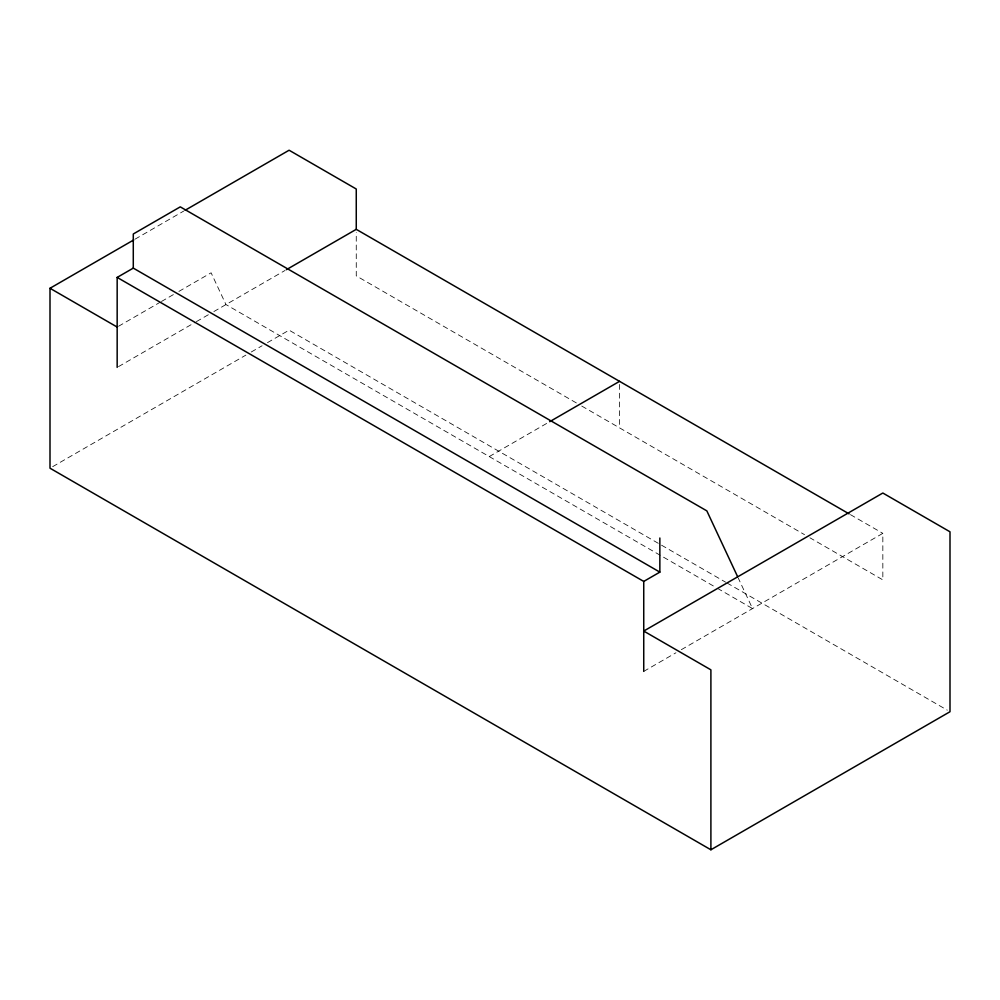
<?xml version="1.0" encoding="UTF-8"?>
<svg xmlns="http://www.w3.org/2000/svg" width="1000" height="1000" viewBox="0 0 1000 1000"><rect width="100%" height="100%" fill="white"/><g stroke="black" fill="none" stroke-linecap="round" stroke-linejoin="round"><path stroke-width="0.75" stroke-dasharray="5 3.75" d="M135.1 239.137L183.738 211.062M118.513 326.275L160.113 302.262M161.45 301.488L173.538 294.513M178.9 291.413L211.112 272.812L225.963 304.562L716.075 587.525M118.513 366.613L195.075 322.4M196.412 321.625L208.5 314.65M213.875 311.55L285.075 270.438M52.7 466.65L245.875 355.112M251.275 352L262.087 345.763M267.488 342.638L289.1 330.163L725.65 582.2M489.25 456.575L548.362 422.45M643.737 671.388L675.975 652.775M681.338 649.675L882.837 533.35L882.837 579.875L809.925 537.788M850.438 514.637L882.837 533.35M576.35 402.925L356.262 275.875L356.262 232.438M581.75 406.05L804.525 534.663M727 582.975L947.3 710.163M717.425 588.312L752.537 608.575L738.325 578.2M619.55 384.45L619.55 427.875"/><path stroke-width="1.5" d="M710.9 849.775L710.9 669.837L643.737 631.062L882.837 493.025L950 531.8L950 711.725L710.9 849.775L50 468.2L50 288.275L133.75 239.925M185.087 210.287L289.1 150.225L356.262 189.013L356.262 229.338L849.087 513.862M117.163 367.388L117.163 277.413L133.287 268.113L659.85 572.125L659.85 538M286.413 269.662L356.262 229.338M549.7 421.675L619.55 381.337M117.163 277.413L643.737 581.425L659.85 572.125M50 288.275L117.163 327.05M737.688 576.825L706.838 510.875L180.275 206.863L133.287 233.988L133.287 268.113M643.737 581.425L643.737 671.388"/></g></svg>
